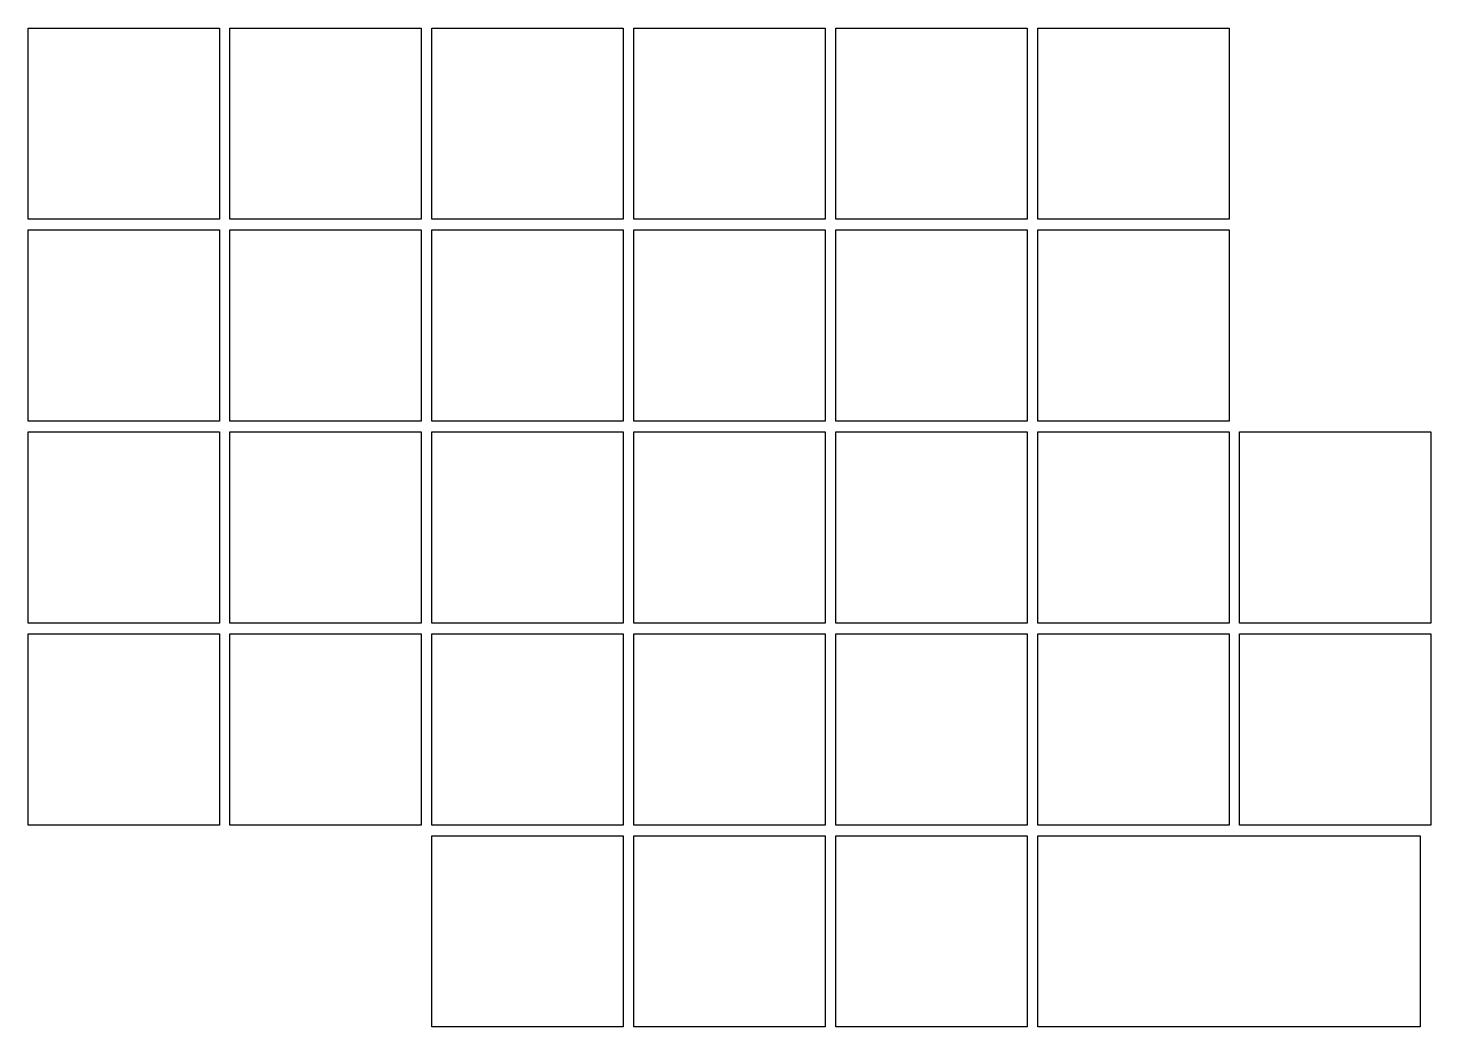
# Model space of a CAD drawing. Header units: millimetres. Extents: x -9 to 123, y -28 to 66.
import ezdxf

# ---------------------------------------------------------------- set-up
doc = ezdxf.new("R2010")
doc.units = ezdxf.units.MM

msp = doc.modelspace()

# ---------------------------------------------------------------- linework, layer by layer
for p, q in [((-9, 66), (9, 66)), ((-9, 48), (-9, 66)), ((9, 66), (9, 48)), ((10, 66), (28, 66)), ((10, 48), (10, 66)), ((28, 66), (28, 48)), ((29, 66), (47, 66)), ((29, 48), (29, 66)), ((47, 66), (47, 48)), ((48, 66), (66, 66)), ((48, 48), (48, 66)), ((66, 66), (66, 48)), ((67, 66), (85, 66)), ((67, 48), (67, 66)), ((85, 66), (85, 48)), ((86, 66), (104, 66)), ((86, 48), (86, 66)), ((104, 66), (104, 48)), ((9, 48), (-9, 48)), ((28, 48), (10, 48)), ((47, 48), (29, 48)), ((66, 48), (48, 48)), ((85, 48), (67, 48)), ((104, 48), (86, 48)), ((-9, 47), (9, 47)), ((-9, 29), (-9, 47)), ((9, 47), (9, 29)), ((10, 47), (28, 47)), ((10, 29), (10, 47)), ((28, 47), (28, 29)), ((29, 47), (47, 47)), ((29, 29), (29, 47)), ((47, 47), (47, 29)), ((48, 47), (66, 47)), ((48, 29), (48, 47)), ((66, 47), (66, 29)), ((67, 47), (85, 47)), ((67, 29), (67, 47)), ((85, 47), (85, 29)), ((86, 47), (104, 47)), ((86, 29), (86, 47)), ((104, 47), (104, 29)), ((9, 29), (-9, 29)), ((-9, 28), (9, 28)), ((-9, 10), (-9, 28)), ((9, 28), (9, 10)), ((28, 29), (10, 29)), ((10, 28), (28, 28)), ((10, 10), (10, 28)), ((28, 28), (28, 10)), ((47, 29), (29, 29)), ((29, 28), (47, 28)), ((29, 10), (29, 28)), ((47, 28), (47, 10)), ((66, 29), (48, 29)), ((48, 28), (66, 28)), ((48, 10), (48, 28)), ((66, 28), (66, 10)), ((85, 29), (67, 29)), ((67, 28), (85, 28)), ((67, 10), (67, 28)), ((85, 28), (85, 10)), ((104, 29), (86, 29)), ((86, 28), (104, 28)), ((86, 10), (86, 28)), ((104, 28), (104, 10)), ((105, 28), (123, 28)), ((105, 10), (105, 28)), ((123, 28), (123, 10)), ((9, 10), (-9, 10)), ((28, 10), (10, 10)), ((47, 10), (29, 10)), ((66, 10), (48, 10)), ((85, 10), (67, 10)), ((104, 10), (86, 10)), ((123, 10), (105, 10)), ((-9, 9), (9, 9)), ((-9, -9), (-9, 9)), ((9, 9), (9, -9)), ((10, 9), (28, 9)), ((10, -9), (10, 9)), ((28, 9), (28, -9)), ((29, 9), (47, 9)), ((29, -9), (29, 9)), ((47, 9), (47, -9)), ((48, 9), (66, 9)), ((48, -9), (48, 9)), ((66, 9), (66, -9)), ((67, 9), (85, 9)), ((67, -9), (67, 9)), ((85, 9), (85, -9)), ((86, 9), (104, 9)), ((86, -9), (86, 9)), ((104, 9), (104, -9)), ((105, 9), (123, 9)), ((105, -9), (105, 9)), ((123, 9), (123, -9)), ((9, -9), (-9, -9)), ((28, -9), (10, -9)), ((47, -9), (29, -9)), ((66, -9), (48, -9)), ((85, -9), (67, -9)), ((104, -9), (86, -9)), ((123, -9), (105, -9)), ((29, -10), (47, -10)), ((29, -28), (29, -10)), ((47, -10), (47, -28)), ((48, -10), (66, -10)), ((48, -28), (48, -10)), ((66, -10), (66, -28)), ((67, -10), (85, -10)), ((67, -28), (67, -10)), ((85, -10), (85, -28)), ((86, -10), (122, -10)), ((86, -28), (86, -10)), ((122, -10), (122, -28)), ((47, -28), (29, -28)), ((66, -28), (48, -28)), ((85, -28), (67, -28)), ((122, -28), (86, -28))]:
    msp.add_line(p, q)

doc.saveas('drawing.dxf')
